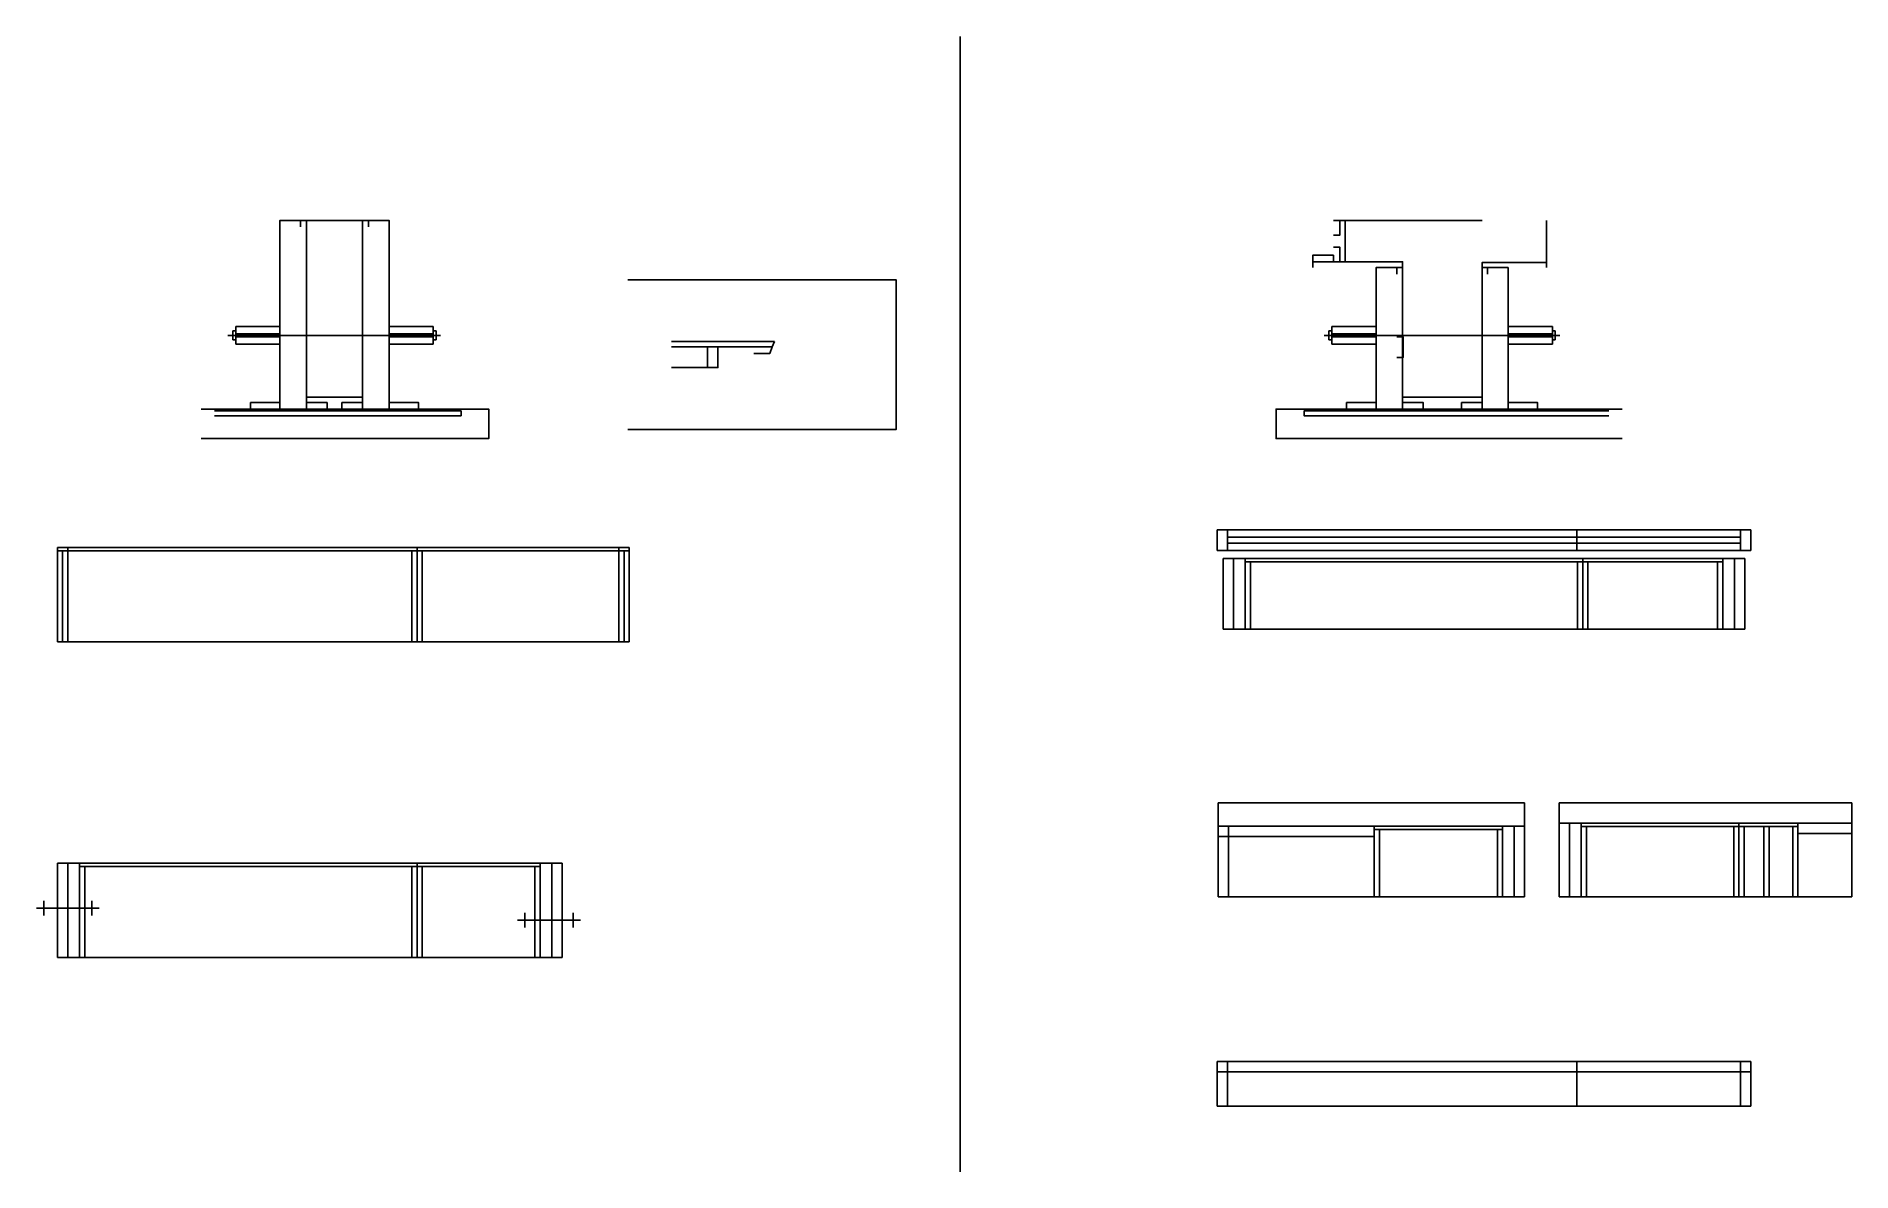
# Model space of a CAD drawing. Header units: metres. Extents: x 4443 to 5675, y 7353 to 8124.
import ezdxf

# ---------------------------------------------------------------- set-up
doc = ezdxf.new("R2010")
doc.units = ezdxf.units.M
for name, color, linetype in [('barrote', 7, 'Continuous'), ('CONCRETO', 7, 'Continuous'), ('COTA', 7, 'Continuous'), ('Cotas', 7, 'Continuous'), ('Madeira', 7, 'Continuous'), ('NOMENCLATURA', 7, 'Continuous'), ('Painéis', 7, 'Continuous'), ('SARR_2.2x7', 7, 'Continuous'), ('SARR_3.5x7', 7, 'Continuous'), ('SARR_EDITAR', 7, 'Continuous'), ('SCO-___-LAJ', 7, 'Continuous'), ('TENSOR', 7, 'Continuous')]:
    doc.layers.add(name, color=color, linetype=linetype)

msp = doc.modelspace()

# ---------------------------------------------------------------- linework, layer by layer
at = {"color": 7, "lineweight": 25}
for p, q in [((4576.8, 7923.6), (4576.8, 7917.6)), ((4576.8, 7923.6), (4578.8, 7923.6)), ((4578.8, 7926.6), (4578.8, 7914.6)), ((4578.8, 7926.6), (4608.8, 7926.6)), ((4608.8, 7921.6), (4578.8, 7921.6)), ((4712.8, 7926.6), (4682.8, 7926.6)), ((4682.8, 7921.6), (4712.8, 7921.6)), ((4712.8, 7926.6), (4712.8, 7914.6)), ((4712.8, 7923.6), (4714.8, 7923.6)), ((4714.8, 7923.6), (4714.8, 7917.6)), ((5320.5, 7923.6), (5320.5, 7917.6)), ((5320.5, 7923.6), (5322.5, 7923.6)), ((5322.5, 7926.6), (5322.5, 7914.6)), ((5322.5, 7926.6), (5352.5, 7926.6)), ((5352.5, 7921.6), (5322.5, 7921.6)), ((5472.1, 7926.6), (5442.1, 7926.6)), ((5442.1, 7921.6), (5472.1, 7921.6)), ((5472.1, 7926.6), (5472.1, 7914.6)), ((5472.1, 7923.6), (5474.1, 7923.6)), ((5474.1, 7923.6), (5474.1, 7917.6)), ((4578.8, 7917.6), (4576.8, 7917.6)), ((4608.8, 7919.6), (4578.8, 7919.6)), ((4578.8, 7914.6), (4608.8, 7914.6)), ((4682.8, 7919.6), (4712.8, 7919.6)), ((4712.8, 7914.6), (4682.8, 7914.6)), ((4712.8, 7917.6), (4714.8, 7917.6)), ((5322.5, 7917.6), (5320.5, 7917.6)), ((5352.5, 7919.6), (5322.5, 7919.6)), ((5322.5, 7914.6), (5352.5, 7914.6)), ((5442.1, 7919.6), (5472.1, 7919.6)), ((5472.1, 7914.6), (5442.1, 7914.6)), ((5472.1, 7917.6), (5474.1, 7917.6))]:
    msp.add_line(p, q, dxfattribs=at)
at = {"layer": 'barrote', "color": 7, "lineweight": 25}
for points in [[(4555.3, 7850.6), (4750.5, 7850.6), (4750.5, 7870.6), (4555.3, 7870.6)], [(5519.5, 7850.6), (5284.7, 7850.6), (5284.7, 7870.6), (5519.5, 7870.6)]]:
    msp.add_lwpolyline(points, dxfattribs=at)
at = {"layer": 'CONCRETO', "color": 7, "lineweight": 25}
for points in [[(4626.8, 7998.6), (4626.8, 7998.6), (4664.8, 7998.6), (4664.8, 7970.6), (4664.8, 7970.6), (4664.8, 7878.6), (4626.8, 7878.6), (4626.8, 7998.6)], [(5424.5, 7998.6), (5370.5, 7998.6), (5370.5, 7998.6), (5331.5, 7998.6), (5331.5, 7970.6), (5370.5, 7970.6), (5370.5, 7878.6), (5424.5, 7878.6), (5424.5, 7970.2), (5468.1, 7970.2), (5468.1, 7998.6)]]:
    msp.add_lwpolyline(points, dxfattribs=at)
at = {"layer": 'COTA', "color": 7, "lineweight": 25}
for p, q in [((5070.2, 8123.6), (5070.2, 7352.9)), ((5453.3, 7603.4), (5245.3, 7603.4)), ((5245.3, 7587.4), (5245.3, 7603.4)), ((5453.3, 7587.4), (5453.3, 7603.4)), ((5675.2, 7603.4), (5476.7, 7603.4)), ((5476.7, 7589.4), (5476.7, 7603.4)), ((5675.2, 7589.4), (5675.2, 7603.4))]:
    msp.add_line(p, q, dxfattribs=at)
at = {"layer": 'Cotas', "color": 7, "lineweight": 25}
msp.add_lwpolyline([(4844.9, 7958.3), (5026.9, 7958.3), (5026.9, 7856.8), (4844.9, 7856.8)], dxfattribs=at)
at = {"layer": 'Madeira', "color": 7, "lineweight": 25}
for points in [[(4622.8, 7994.2), (4622.8, 7998.6), (4608.8, 7998.6), (4608.8, 7994.2)], [(4622.8, 7998.6), (4608.8, 7998.6), (4608.8, 7870.6), (4622.8, 7870.6)], [(4668.8, 7994.2), (4668.8, 7998.6), (4682.8, 7998.6), (4682.8, 7994.2)], [(4668.8, 7998.6), (4682.8, 7998.6), (4682.8, 7870.6), (4668.8, 7870.6)], [(5323.5, 7998.6), (5327.9, 7998.6), (5327.9, 7988.6), (5323.5, 7988.6)], [(5323.5, 7970.6), (5323.5, 7975), (5309.5, 7975), (5309.5, 7970.6)], [(5323.5, 7970.6), (5327.9, 7970.6), (5327.9, 7980.6), (5323.5, 7980.6)], [(5366.5, 7962.2), (5366.5, 7966.6), (5352.5, 7966.6), (5352.5, 7962.2)], [(5366.5, 7966.6), (5352.5, 7966.6), (5352.5, 7870.6), (5366.5, 7870.6)], [(5428.1, 7962.2), (5428.1, 7966.6), (5442.1, 7966.6), (5442.1, 7962.2)], [(5428.1, 7966.6), (5442.1, 7966.6), (5442.1, 7870.6), (5428.1, 7870.6)], [(4905.9, 7912.8), (4905.9, 7898.8), (4874.4, 7898.8)], [(4905.9, 7898.8), (4905.9, 7912.8), (4898.9, 7912.8), (4898.9, 7898.8)], [(4930.3, 7912.8), (4942.8, 7912.8), (4941.1, 7908.4), (4930.3, 7908.4)], [(5366.5, 7905.6), (5370.9, 7905.6), (5370.9, 7919.6), (5366.5, 7919.6)], [(4588.8, 7870.6), (4588.8, 7875), (4608.8, 7875), (4608.8, 7870.6)], [(4626.8, 7870.6), (4626.8, 7875), (4640.8, 7875), (4640.8, 7870.6)], [(4664.8, 7870.6), (4664.8, 7875), (4650.8, 7875), (4650.8, 7870.6)], [(4702.8, 7870.6), (4702.8, 7875), (4682.8, 7875), (4682.8, 7870.6)], [(5332.5, 7870.6), (5332.5, 7875), (5352.5, 7875), (5352.5, 7870.6)], [(5370.5, 7870.6), (5370.5, 7875), (5384.5, 7875), (5384.5, 7870.6)], [(5424.5, 7870.6), (5424.5, 7875), (5410.5, 7875), (5410.5, 7870.6)], [(5462.1, 7870.6), (5462.1, 7875), (5442.1, 7875), (5442.1, 7870.6)]]:
    msp.add_lwpolyline(points, dxfattribs=at)
at = {"layer": 'NOMENCLATURA', "color": 7, "lineweight": 25}
for p, q in [((4443.5, 7531.8), (4486.2, 7531.8)), ((4448.5, 7536.8), (4448.5, 7526.9)), ((4481.2, 7536.8), (4481.2, 7526.9)), ((4774.9, 7528.7), (4774.9, 7518.7)), ((4807.7, 7528.7), (4807.7, 7518.7)), ((4769.9, 7523.7), (4812.7, 7523.7))]:
    msp.add_line(p, q, dxfattribs=at)
at = {"layer": 'Painéis', "color": 7, "lineweight": 25}
for p, q in [((4944.3, 7916.4), (4874.4, 7916.4)), ((4942.8, 7912.8), (4874.4, 7912.8)), ((4942.8, 7912.8), (4944.3, 7916.4)), ((5244.7, 7774.6), (5244.7, 7788.6)), ((5606.7, 7788.6), (5244.7, 7788.6)), ((5488.7, 7774.6), (5488.7, 7788.6)), ((5606.7, 7774.6), (5606.7, 7788.6)), ((4457.8, 7776.6), (4845.8, 7776.6)), ((4457.8, 7712.6), (4457.8, 7776.6)), ((4701.8, 7712.6), (4701.8, 7776.6)), ((4845.8, 7712.6), (4845.8, 7776.6)), ((5244.7, 7774.6), (5606.7, 7774.6)), ((5248.7, 7769.1), (5602.7, 7769.1)), ((5248.7, 7721.1), (5248.7, 7769.1)), ((5492.7, 7721.1), (5492.7, 7769.1)), ((5602.7, 7721.1), (5602.7, 7769.1)), ((4457.8, 7712.6), (4845.8, 7712.6)), ((5248.7, 7721.1), (5602.7, 7721.1)), ((5675.2, 7589.4), (5476.7, 7589.4)), ((5476.7, 7539.4), (5476.7, 7589.4)), ((5598.7, 7539.4), (5598.7, 7589.4)), ((5675.2, 7539.4), (5675.2, 7589.4)), ((5453.3, 7587.4), (5245.3, 7587.4)), ((5245.3, 7539.4), (5245.3, 7587.4)), ((5453.3, 7539.4), (5453.3, 7587.4)), ((4457.8, 7562.3), (4800.3, 7562.3)), ((4457.8, 7498.3), (4457.8, 7562.3)), ((4701.8, 7498.3), (4701.8, 7562.3)), ((4800.3, 7498.3), (4800.3, 7562.3)), ((5453.3, 7539.4), (5245.3, 7539.4)), ((5675.2, 7539.4), (5476.7, 7539.4)), ((4457.8, 7498.3), (4800.3, 7498.3)), ((5244.7, 7397.3), (5244.7, 7427.8)), ((5606.7, 7427.8), (5244.7, 7427.8)), ((5488.7, 7397.3), (5488.7, 7427.8)), ((5606.7, 7397.3), (5606.7, 7427.8)), ((5244.7, 7397.3), (5606.7, 7397.3))]:
    msp.add_line(p, q, dxfattribs=at)
for points in [[(4622.8, 7998.6), (4626.8, 7998.6), (4626.8, 7870.6), (4622.8, 7870.6)], [(4668.8, 7998.6), (4664.8, 7998.6), (4664.8, 7870.6), (4668.8, 7870.6)], [(5327.9, 7998.6), (5331.5, 7998.6), (5331.5, 7970.6), (5327.9, 7970.6)], [(5309.5, 7966.6), (5309.5, 7970.6), (5370.5, 7970.6), (5370.5, 7966.6)], [(5424.5, 7966.6), (5424.5, 7970.2), (5468.1, 7970.2), (5468.1, 7966.6)], [(5366.5, 7966.6), (5370.5, 7966.6), (5370.5, 7870.6), (5366.5, 7870.6)], [(5428.1, 7966.6), (5424.5, 7966.6), (5424.5, 7870.6), (5428.1, 7870.6)], [(4664.8, 7875), (4664.8, 7878.6), (4626.8, 7878.6), (4626.8, 7875)], [(5370.5, 7875), (5370.5, 7878.6), (5424.5, 7878.6), (5424.5, 7875)]]:
    msp.add_lwpolyline(points, dxfattribs=at)
at = {"layer": 'SARR_2.2x7', "color": 7, "lineweight": 25}
for p, q in [((5251.7, 7774.6), (5251.7, 7788.6)), ((5599.7, 7774.6), (5599.7, 7788.6)), ((4457.8, 7774.4), (4701.8, 7774.4)), ((4464.8, 7712.6), (4464.8, 7776.6)), ((4701.8, 7774.4), (4845.8, 7774.4)), ((4838.8, 7712.6), (4838.8, 7776.6)), ((5255.7, 7721.1), (5255.7, 7769.1)), ((5263.7, 7766.9), (5492.7, 7766.9)), ((5492.7, 7766.9), (5587.7, 7766.9)), ((5595.7, 7721.1), (5595.7, 7769.1)), ((5483.7, 7539.4), (5483.7, 7589.4)), ((5351.3, 7580.4), (5245.3, 7580.4)), ((5252.3, 7539.4), (5252.3, 7587.4)), ((5438.3, 7585.2), (5351.3, 7585.2)), ((5446.3, 7539.4), (5446.3, 7587.4)), ((5491.7, 7587.2), (5598.7, 7587.2)), ((5598.7, 7587.2), (5638.7, 7587.2)), ((5638.7, 7582.4), (5675.2, 7582.4)), ((4464.8, 7498.3), (4464.8, 7562.3)), ((4472.8, 7560.1), (4701.8, 7560.1)), ((4701.8, 7560.1), (4785.3, 7560.1)), ((4793.3, 7498.3), (4793.3, 7562.3)), ((5251.7, 7397.3), (5251.7, 7427.8)), ((5599.7, 7397.3), (5599.7, 7427.8)), ((5488.7, 7420.8), (5244.7, 7420.8)), ((5606.7, 7420.8), (5488.7, 7420.8))]:
    msp.add_line(p, q, dxfattribs=at)
at = {"layer": 'SARR_3.5x7', "color": 7, "lineweight": 25}
for p, q in [((4457.8, 7776.6), (4457.8, 7712.6)), ((4461.3, 7774.4), (4461.3, 7712.6)), ((4698.3, 7774.4), (4698.3, 7712.6)), ((4701.8, 7774.4), (4701.8, 7712.6)), ((4705.3, 7774.4), (4705.3, 7712.6)), ((4842.3, 7774.4), (4842.3, 7712.6)), ((5263.7, 7769.1), (5263.7, 7721.1)), ((5267.2, 7766.9), (5267.2, 7721.1)), ((5489.2, 7766.9), (5489.2, 7721.1)), ((5492.7, 7766.9), (5492.7, 7721.1)), ((5496.2, 7766.9), (5496.2, 7721.1)), ((5584.2, 7766.9), (5584.2, 7721.1)), ((5587.7, 7769.1), (5587.7, 7721.1)), ((4457.8, 7712.6), (4461.3, 7712.6)), ((4698.3, 7712.6), (4701.8, 7712.6)), ((4701.8, 7712.6), (4705.3, 7712.6)), ((5263.7, 7721.1), (5267.2, 7721.1)), ((5489.2, 7721.1), (5492.7, 7721.1)), ((5492.7, 7721.1), (5496.2, 7721.1)), ((5491.7, 7589.4), (5491.7, 7539.4)), ((5638.7, 7589.4), (5638.7, 7539.4)), ((5351.3, 7587.4), (5351.3, 7539.4)), ((5354.8, 7585.2), (5354.8, 7539.4)), ((5434.8, 7585.2), (5434.8, 7539.4)), ((5438.3, 7587.4), (5438.3, 7539.4)), ((5495.2, 7587.2), (5495.2, 7539.4)), ((5595.2, 7587.2), (5595.2, 7539.4)), ((5598.7, 7587.2), (5598.7, 7539.4)), ((5602.2, 7587.2), (5602.2, 7539.4)), ((5615.7, 7587.2), (5615.7, 7539.4)), ((5619.2, 7587.2), (5619.2, 7539.4)), ((5635.2, 7587.2), (5635.2, 7539.4)), ((4472.8, 7562.3), (4472.8, 7498.3)), ((4476.3, 7560.1), (4476.3, 7498.3)), ((4698.3, 7560.1), (4698.3, 7498.3)), ((4701.8, 7560.1), (4701.8, 7498.3)), ((4705.3, 7560.1), (4705.3, 7498.3)), ((4781.8, 7560.1), (4781.8, 7498.3)), ((4785.3, 7562.3), (4785.3, 7498.3)), ((5351.3, 7539.4), (5347.8, 7539.4)), ((5354.8, 7539.4), (5351.3, 7539.4)), ((5438.3, 7539.4), (5434.8, 7539.4)), ((5638.7, 7539.4), (5635.2, 7539.4)), ((4472.8, 7498.3), (4476.3, 7498.3)), ((4698.3, 7498.3), (4701.8, 7498.3)), ((4701.8, 7498.3), (4705.3, 7498.3))]:
    msp.add_line(p, q, dxfattribs=at)
at = {"layer": 'SARR_EDITAR', "color": 7, "lineweight": 25}
for p, q in [((5599.7, 7783.6), (5251.7, 7783.6)), ((5251.7, 7779.6), (5599.7, 7779.6))]:
    msp.add_line(p, q, dxfattribs=at)
at = {"layer": 'SCO-___-LAJ', "color": 7, "lineweight": 25}
for points in [[(4564.4, 7869.3), (4731.7, 7869.3), (4731.7, 7866.1), (4564.4, 7866.1)], [(5510.5, 7869.3), (5303.6, 7869.3), (5303.6, 7866.1), (5510.5, 7866.1)]]:
    msp.add_lwpolyline(points, dxfattribs=at)
at = {"layer": 'TENSOR', "color": 7, "lineweight": 25}
for p, q in [((4717.8, 7920.6), (4573.5, 7920.6)), ((5477.1, 7920.6), (5317.2, 7920.6))]:
    msp.add_line(p, q, dxfattribs=at)

doc.saveas('drawing.dxf')
